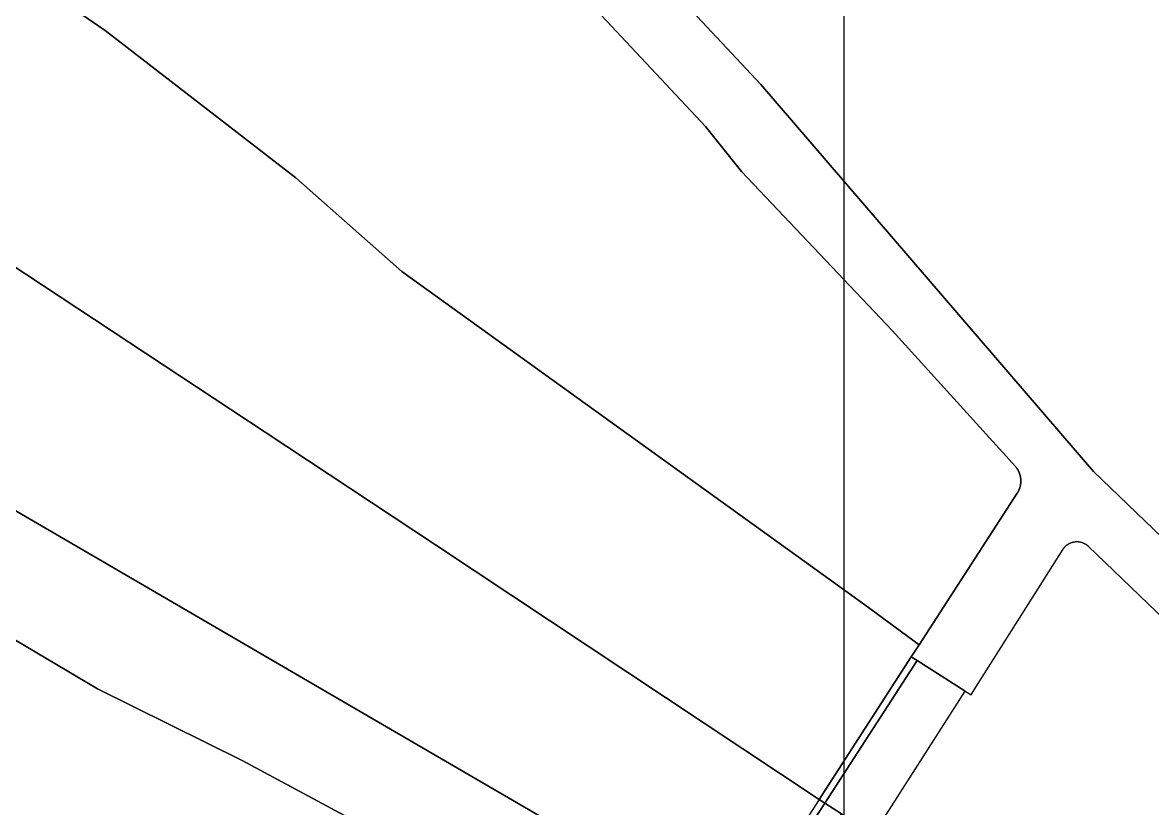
# Model space of a CAD drawing. Header units: metres. Extents: x -127 to 442, y -186 to 462.
# Drawn here: x 213.94 to 262.16, y 88.09 to 121.61 of the extents above; entities that cross this region are included whole.
import ezdxf

# ---------------------------------------------------------------- set-up
doc = ezdxf.new("R2010")
doc.units = ezdxf.units.M

msp = doc.modelspace()

# ---------------------------------------------------------------- linework, layer by layer
at = {"color": 7}
msp.add_lwpolyline([(0, 0), (249, 0), (249, 249), (0, 249)], close=True, dxfattribs=at)
at = {"layer": 'road_0', "color": 8}
for points in [[(295.172, 68.329), (259.643, 102.459), (245.45, 118.97), (229.56, 135.94)], [(234.619, 126.22), (243.09, 117.18), (244.63, 115.25), (251.06, 108.47), (256.32, 102.67), (256.32, 102.67), (256.328, 102.66), (256.336, 102.651), (256.343, 102.641), (256.351, 102.631), (256.358, 102.621), (256.365, 102.611), (256.372, 102.601), (256.379, 102.591), (256.386, 102.581), (256.393, 102.57), (256.399, 102.56), (256.406, 102.549), (256.412, 102.539), (256.418, 102.528), (256.424, 102.517), (256.43, 102.506), (256.436, 102.496), (256.442, 102.485), (256.447, 102.473), (256.452, 102.462), (256.458, 102.451), (256.463, 102.44), (256.468, 102.429), (256.472, 102.417), (256.477, 102.406), (256.481, 102.394), (256.486, 102.383), (256.49, 102.371), (256.494, 102.359), (256.498, 102.348), (256.501, 102.336), (256.505, 102.324), (256.508, 102.312), (256.512, 102.3), (256.515, 102.288), (256.518, 102.276), (256.52, 102.264), (256.523, 102.252), (256.526, 102.24), (256.528, 102.228), (256.53, 102.216), (256.532, 102.204), (256.534, 102.191), (256.536, 102.179), (256.537, 102.167), (256.539, 102.155), (256.54, 102.142), (256.541, 102.13), (256.542, 102.118), (256.543, 102.105), (256.543, 102.093), (256.544, 102.081), (256.544, 102.068), (256.544, 102.056), (256.544, 102.044), (256.544, 102.031), (256.543, 102.019), (256.543, 102.007), (256.542, 101.994), (256.541, 101.982), (256.54, 101.97), (256.539, 101.957), (256.538, 101.945), (256.537, 101.933), (256.535, 101.921), (256.533, 101.908), (256.531, 101.896), (256.529, 101.884), (256.527, 101.872), (256.525, 101.86), (256.522, 101.848), (256.519, 101.836), (256.516, 101.824), (256.513, 101.812), (256.51, 101.8), (256.507, 101.788), (256.503, 101.776), (256.5, 101.764), (256.496, 101.752), (256.492, 101.741), (256.488, 101.729), (256.484, 101.717), (256.479, 101.706), (256.475, 101.694), (256.47, 101.683), (256.465, 101.671), (256.461, 101.66), (256.455, 101.649), (256.45, 101.638), (256.445, 101.627), (256.439, 101.616), (256.434, 101.605), (256.428, 101.594), (256.422, 101.583), (256.416, 101.572), (256.409, 101.562), (256.403, 101.551), (256.397, 101.54), (256.39, 101.53), (256.39, 101.53), (252.204, 95.065), (251.87, 94.55), (252.114, 94.393), (254.176, 93.087), (254.42, 92.93), (254.556, 93.143), (258.347, 99.142), (258.347, 99.142), (258.35, 99.147), (258.353, 99.152), (258.356, 99.156), (258.36, 99.161), (258.363, 99.166), (258.366, 99.171), (258.369, 99.175), (258.373, 99.18), (258.376, 99.185), (258.379, 99.189), (258.383, 99.194), (258.386, 99.198), (258.39, 99.203), (258.394, 99.207), (258.397, 99.212), (258.401, 99.216), (258.404, 99.221), (258.408, 99.225), (258.412, 99.229), (258.416, 99.234), (258.42, 99.238), (258.423, 99.242), (258.427, 99.246), (258.431, 99.25), (258.435, 99.255), (258.439, 99.259), (258.443, 99.263), (258.447, 99.267), (258.451, 99.271), (258.455, 99.275), (258.46, 99.279), (258.464, 99.283), (258.468, 99.287), (258.472, 99.29), (258.477, 99.294), (258.481, 99.298), (258.485, 99.302), (258.49, 99.305), (258.494, 99.309), (258.499, 99.313), (258.503, 99.316), (258.508, 99.32), (258.512, 99.323), (258.517, 99.327), (258.521, 99.33), (258.526, 99.334), (258.53, 99.337), (258.535, 99.34), (258.54, 99.344), (258.545, 99.347), (258.549, 99.35), (258.554, 99.353), (258.559, 99.356), (258.564, 99.359), (258.569, 99.362), (258.573, 99.365), (258.578, 99.368), (258.583, 99.371), (258.588, 99.374), (258.593, 99.377), (258.598, 99.38), (258.603, 99.383), (258.608, 99.385), (258.613, 99.388), (258.618, 99.391), (258.624, 99.393), (258.629, 99.396), (258.634, 99.398), (258.639, 99.401), (258.644, 99.403), (258.649, 99.405), (258.655, 99.408), (258.66, 99.41), (258.665, 99.412), (258.67, 99.415), (258.676, 99.417), (258.681, 99.419), (258.686, 99.421), (258.692, 99.423), (258.697, 99.425), (258.703, 99.427), (258.708, 99.429), (258.713, 99.431), (258.719, 99.432), (258.724, 99.434), (258.73, 99.436), (258.735, 99.438), (258.741, 99.439), (258.746, 99.441), (258.752, 99.442), (258.757, 99.444), (258.763, 99.445), (258.768, 99.447), (258.774, 99.448), (258.78, 99.449), (258.785, 99.451), (258.791, 99.452), (258.796, 99.453), (258.802, 99.454), (258.802, 99.454), (258.809, 99.455), (258.815, 99.456), (258.822, 99.458), (258.829, 99.459), (258.836, 99.46), (258.842, 99.461), (258.849, 99.462), (258.856, 99.462), (258.863, 99.463), (258.869, 99.464), (258.876, 99.465), (258.883, 99.465), (258.89, 99.466), (258.896, 99.466), (258.903, 99.466), (258.91, 99.467), (258.917, 99.467), (258.924, 99.467), (258.93, 99.467), (258.937, 99.467), (258.944, 99.467), (258.951, 99.467), (258.958, 99.467), (258.964, 99.467), (258.971, 99.466), (258.978, 99.466), (258.985, 99.466), (258.992, 99.465), (258.998, 99.465), (259.005, 99.464), (259.012, 99.463), (259.019, 99.463), (259.025, 99.462), (259.032, 99.461), (259.039, 99.46), (259.046, 99.459), (259.052, 99.458), (259.059, 99.457), (259.066, 99.455), (259.072, 99.454), (259.079, 99.453), (259.086, 99.451), (259.092, 99.45), (259.099, 99.448), (259.106, 99.447), (259.112, 99.445), (259.119, 99.444), (259.125, 99.442), (259.132, 99.44), (259.138, 99.438), (259.145, 99.436), (259.151, 99.434), (259.158, 99.432), (259.164, 99.43), (259.171, 99.427), (259.177, 99.425), (259.184, 99.423), (259.19, 99.42), (259.196, 99.418), (259.203, 99.415), (259.209, 99.413), (259.215, 99.41), (259.221, 99.407), (259.228, 99.405), (259.234, 99.402), (259.24, 99.399), (259.246, 99.396), (259.252, 99.393), (259.258, 99.39), (259.264, 99.387), (259.27, 99.384), (259.276, 99.38), (259.282, 99.377), (259.288, 99.374), (259.294, 99.37), (259.3, 99.367), (259.306, 99.363), (259.312, 99.36), (259.317, 99.356), (259.323, 99.352), (259.329, 99.349), (259.334, 99.345), (259.34, 99.341), (259.345, 99.337), (259.351, 99.333), (259.356, 99.329), (259.362, 99.325), (259.367, 99.321), (259.373, 99.317), (259.378, 99.312), (259.383, 99.308), (259.389, 99.304), (259.394, 99.299), (259.399, 99.295), (259.404, 99.29), (259.409, 99.286), (259.414, 99.281), (259.419, 99.277), (259.424, 99.272), (259.424, 99.272), (293.334, 66.697)]]:
    msp.add_lwpolyline(points, dxfattribs=at)
at = {"layer": 'road_1', "color": 7}
for points in [[(254.176, 93.087), (252.114, 94.393), (248.186, 88.314), (248.893, 87.857), (250.257, 86.976), (254.176, 93.087)], [(250.257, 86.976), (248.186, 88.314), (244.377, 82.418), (246.468, 81.067), (250.257, 86.976)]]:
    msp.add_lwpolyline(points, close=True, dxfattribs=at)
at = {"layer": 'terrain_0', "color": 8}
for points in [[(251.87, 94.55), (247.943, 88.471), (248.186, 88.314), (252.114, 94.393), (251.87, 94.55)], [(248.186, 88.314), (247.943, 88.471), (244.133, 82.575), (244.377, 82.418), (248.186, 88.314)]]:
    msp.add_lwpolyline(points, close=True, dxfattribs=at)
at = {"layer": 'terrain_5', "color": 3}
for points in [[(229.56, 135.94), (245.45, 118.97), (259.643, 102.459), (295.172, 68.329), (334.872, 30.192), (339.669, 25.634), (341.728, 27.802), (342.42, 28.53), (326.32, 47.54), (303.525, 75.747), (296.54, 84.39), (282.87, 101.46), (272.49, 113.95), (264.53, 123.56)], [(200.97, 119.52), (224.3, 104.13), (231.558, 99.323), (247.943, 88.471), (251.87, 94.55), (252.204, 95.065), (249.892, 96.767), (230.125, 110.992), (225.598, 114.988), (217.468, 121.268), (207.221, 128.295)], [(207.221, 128.295), (217.468, 121.268), (225.598, 114.988), (230.125, 110.992), (249.892, 96.767), (252.204, 95.065), (256.39, 101.53), (256.39, 101.53), (256.397, 101.54), (256.403, 101.551), (256.409, 101.562), (256.416, 101.572), (256.422, 101.583), (256.428, 101.594), (256.434, 101.605), (256.439, 101.616), (256.445, 101.627), (256.45, 101.638), (256.455, 101.649), (256.461, 101.66), (256.465, 101.671), (256.47, 101.683), (256.475, 101.694), (256.479, 101.706), (256.484, 101.717), (256.488, 101.729), (256.492, 101.741), (256.496, 101.752), (256.5, 101.764), (256.503, 101.776), (256.507, 101.788), (256.51, 101.8), (256.513, 101.812), (256.516, 101.824), (256.519, 101.836), (256.522, 101.848), (256.525, 101.86), (256.527, 101.872), (256.529, 101.884), (256.531, 101.896), (256.533, 101.908), (256.535, 101.921), (256.537, 101.933), (256.538, 101.945), (256.539, 101.957), (256.54, 101.97), (256.541, 101.982), (256.542, 101.994), (256.543, 102.007), (256.543, 102.019), (256.544, 102.031), (256.544, 102.044), (256.544, 102.056), (256.544, 102.068), (256.544, 102.081), (256.543, 102.093), (256.543, 102.105), (256.542, 102.118), (256.541, 102.13), (256.54, 102.142), (256.539, 102.155), (256.537, 102.167), (256.536, 102.179), (256.534, 102.191), (256.532, 102.204), (256.53, 102.216), (256.528, 102.228), (256.526, 102.24), (256.523, 102.252), (256.52, 102.264), (256.518, 102.276), (256.515, 102.288), (256.512, 102.3), (256.508, 102.312), (256.505, 102.324), (256.501, 102.336), (256.498, 102.348), (256.494, 102.359), (256.49, 102.371), (256.486, 102.383), (256.481, 102.394), (256.477, 102.406), (256.472, 102.417), (256.468, 102.429), (256.463, 102.44), (256.458, 102.451), (256.452, 102.462), (256.447, 102.473), (256.442, 102.485), (256.436, 102.496), (256.43, 102.506), (256.424, 102.517), (256.418, 102.528), (256.412, 102.539), (256.406, 102.549), (256.399, 102.56), (256.393, 102.57), (256.386, 102.581), (256.379, 102.591), (256.372, 102.601), (256.365, 102.611), (256.358, 102.621), (256.351, 102.631), (256.343, 102.641), (256.336, 102.651), (256.328, 102.66), (256.32, 102.67), (256.32, 102.67), (251.06, 108.47), (244.63, 115.25), (243.09, 117.18), (234.619, 126.22)], [(209.739, 97.568), (217.14, 93.18), (223.317, 90.135), (229.38, 86.87), (235.708, 82.909), (240.94, 78.41), (241.3, 78.19), (244.133, 82.575), (235.97, 87.78), (227.561, 92.674), (227.561, 92.674), (206.31, 105.04)], [(229.38, 86.87), (223.317, 90.135), (217.14, 93.18), (217.14, 93.18), (209.739, 97.568)]]:
    msp.add_lwpolyline(points, dxfattribs=at)
at = {"layer": 'water', "color": 5}
msp.add_lwpolyline([(206.31, 105.04), (227.561, 92.674), (235.97, 87.78), (244.133, 82.575), (244.377, 82.418), (245.327, 81.804), (248.893, 87.857), (248.186, 88.314), (247.943, 88.471), (231.558, 99.323), (224.3, 104.13), (200.97, 119.52)], dxfattribs=at)

doc.saveas('drawing.dxf')
